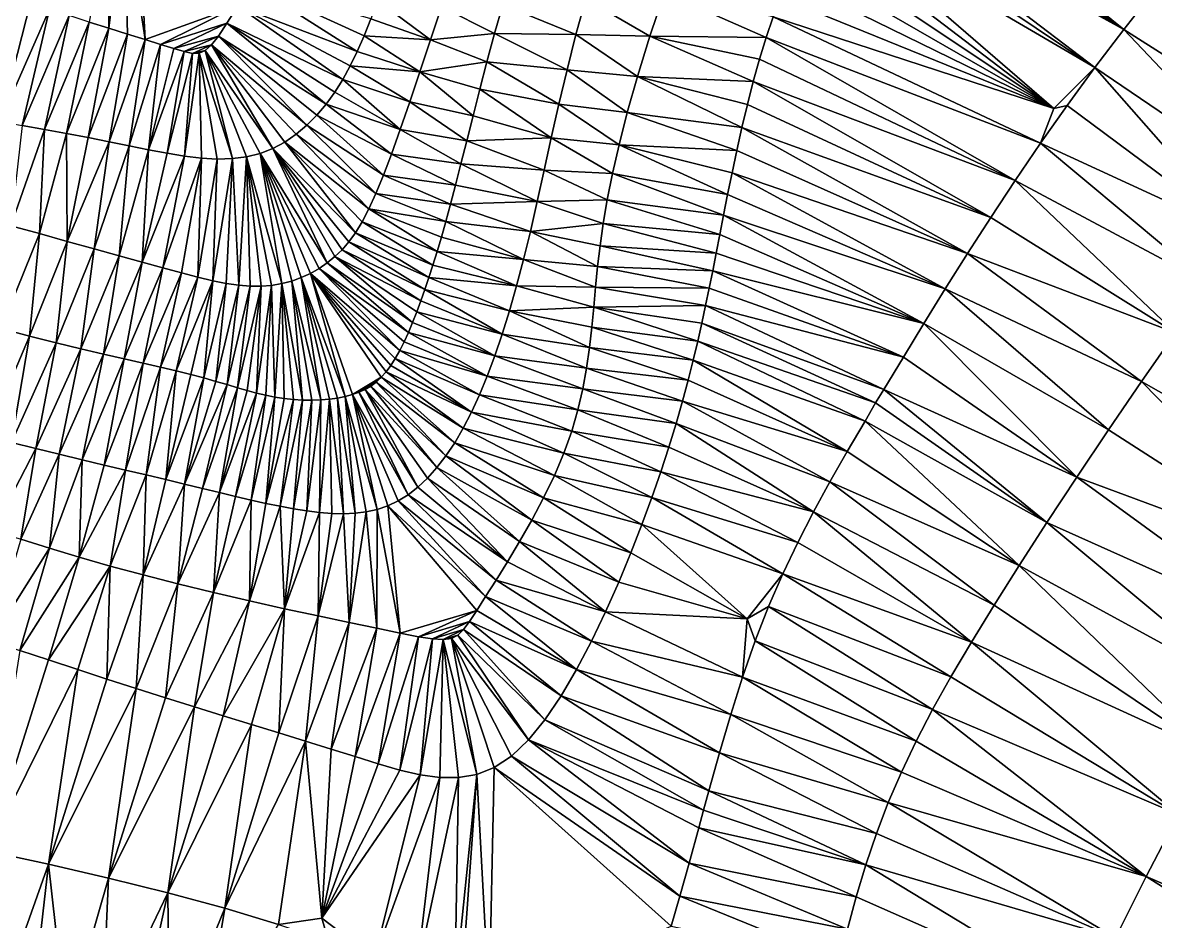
# Model space of a CAD drawing. Header units: metres. Extents: x 0 to 433, y 0 to 317.
# Drawn here: x 287.57 to 298.64, y 285.93 to 294.72 of the extents above; entities that cross this region are included whole.
import ezdxf

# ---------------------------------------------------------------- set-up
doc = ezdxf.new("R2010")
doc.units = ezdxf.units.M
doc.layers.add('TERRAIN_TIN', color=8, linetype='Continuous')

msp = doc.modelspace()

# ---------------------------------------------------------------- linework, layer by layer
at = {"layer": 'TERRAIN_TIN'}
for points in [[(295.833, 296.661, 16), (295.74, 296.503, 16), (298.328, 294.648, 17)], [(295.833, 296.661, 16), (298.328, 294.648, 17), (298.615, 295.017, 17)], [(295.74, 296.503, 16), (295.647, 296.34, 16), (298.328, 294.648, 17)], [(295.647, 296.34, 16), (295.555, 296.175, 16), (298.328, 294.648, 17)], [(295.555, 296.175, 16), (295.465, 296.009, 16), (298.047, 294.277, 17)], [(298.328, 294.648, 17), (295.555, 296.175, 16), (298.047, 294.277, 17)], [(295.465, 296.009, 16), (295.376, 295.842, 16), (298.047, 294.277, 17)], [(288.559, 295.903, 9), (288.41, 294.66, 10), (288.593, 294.602, 10)], [(288.424, 295.868, 9), (288.41, 294.66, 10), (288.559, 295.903, 9)], [(288.764, 294.549, 10), (288.691, 295.958, 9), (288.559, 295.903, 9)], [(288.764, 294.549, 10), (288.559, 295.903, 9), (288.593, 294.602, 10)], [(288.691, 295.958, 9), (288.764, 294.549, 10), (289.67, 294.877, 10)], [(288.41, 294.66, 10), (288.424, 295.868, 9), (288.218, 294.721, 10)], [(295.376, 295.842, 16), (295.29, 295.674, 16), (297.646, 293.877, 17)], [(298.047, 294.277, 17), (295.376, 295.842, 16), (297.646, 293.877, 17)], [(295.29, 295.674, 16), (295.206, 295.504, 16), (297.646, 293.877, 17)], [(295.206, 295.504, 16), (295.125, 295.33, 16), (297.646, 293.877, 17)], [(300.462, 293.885, 18), (298.905, 295.381, 17), (298.615, 295.017, 17)], [(295.125, 295.33, 16), (295.047, 295.15, 16), (297.646, 293.877, 17)], [(295.047, 295.15, 16), (294.972, 294.965, 16), (297.646, 293.877, 17)], [(289.67, 294.877, 10), (290.838, 294.434, 11), (289.805, 295.091, 10)], [(290.838, 294.434, 11), (290.905, 294.587, 11), (289.805, 295.091, 10)], [(290.905, 294.587, 11), (290.971, 294.751, 11), (289.805, 295.091, 10)], [(298.328, 294.648, 17), (300.152, 293.487, 18), (298.615, 295.017, 17)], [(300.152, 293.487, 18), (300.462, 293.885, 18), (298.615, 295.017, 17)], [(287.468, 294.972, 10), (287.344, 293.75, 11), (287.643, 294.911, 10)], [(287.344, 293.75, 11), (287.829, 294.848, 10), (287.643, 294.911, 10)], [(290.971, 294.751, 11), (291.553, 294.546, 12), (291.038, 294.928, 11)], [(291.553, 294.546, 12), (291.66, 294.869, 12), (291.038, 294.928, 11)], [(293.071, 294.947, 14), (292.259, 294.888, 13), (292.975, 294.599, 14)], [(293.697, 294.582, 15), (293.071, 294.947, 14), (292.975, 294.599, 14)], [(293.071, 294.947, 14), (293.697, 294.582, 15), (293.839, 295.01, 15)], [(293.839, 295.01, 15), (293.697, 294.582, 15), (294.833, 294.569, 16)], [(294.901, 294.771, 16), (293.839, 295.01, 15), (294.833, 294.569, 16)], [(294.972, 294.965, 16), (294.901, 294.771, 16), (297.646, 293.877, 17)], [(287.562, 293.711, 11), (287.829, 294.848, 10), (287.344, 293.75, 11)], [(287.829, 294.848, 10), (287.562, 293.711, 11), (288.022, 294.784, 10)], [(288.764, 294.549, 10), (288.915, 294.502, 10), (289.67, 294.877, 10)], [(289.67, 294.877, 10), (288.915, 294.502, 10), (289.564, 294.709, 10)], [(290.695, 294.159, 11), (289.67, 294.877, 10), (289.564, 294.709, 10)], [(290.838, 294.434, 11), (289.67, 294.877, 10), (290.768, 294.292, 11)], [(289.67, 294.877, 10), (290.695, 294.159, 11), (290.768, 294.292, 11)], [(291.66, 294.869, 12), (291.553, 294.546, 12), (292.18, 294.609, 13)], [(292.259, 294.888, 13), (291.66, 294.869, 12), (292.18, 294.609, 13)], [(292.259, 294.888, 13), (292.18, 294.609, 13), (292.975, 294.599, 14)], [(287.562, 293.711, 11), (287.78, 293.671, 11), (288.022, 294.784, 10)], [(287.78, 293.671, 11), (288.218, 294.721, 10), (288.022, 294.784, 10)], [(287.996, 293.631, 11), (288.218, 294.721, 10), (287.78, 293.671, 11)], [(288.41, 294.66, 10), (288.218, 294.721, 10), (287.996, 293.631, 11)], [(288.915, 294.502, 10), (289.044, 294.462, 10), (289.564, 294.709, 10)], [(289.044, 294.462, 10), (289.48, 294.584, 10), (289.564, 294.709, 10)], [(289.48, 294.584, 10), (290.533, 293.918, 11), (289.564, 294.709, 10)], [(290.617, 294.035, 11), (290.695, 294.159, 11), (289.564, 294.709, 10)], [(290.533, 293.918, 11), (290.617, 294.035, 11), (289.564, 294.709, 10)], [(291.553, 294.546, 12), (290.971, 294.751, 11), (290.905, 294.587, 11)], [(297.515, 293.537, 17), (294.901, 294.771, 16), (294.833, 294.569, 16)], [(294.901, 294.771, 16), (297.515, 293.537, 17), (297.646, 293.877, 17)], [(288.41, 294.66, 10), (287.996, 293.631, 11), (288.208, 293.591, 11)], [(288.593, 294.602, 10), (288.41, 294.66, 10), (288.208, 293.591, 11)], [(288.413, 293.55, 11), (288.593, 294.602, 10), (288.208, 293.591, 11)], [(288.764, 294.549, 10), (288.593, 294.602, 10), (288.413, 293.55, 11)], [(289.145, 294.432, 10), (289.48, 294.584, 10), (289.044, 294.462, 10)], [(289.412, 294.497, 10), (289.48, 294.584, 10), (289.145, 294.432, 10)], [(289.48, 294.584, 10), (289.412, 294.497, 10), (290.346, 293.712, 11)], [(289.48, 294.584, 10), (290.346, 293.712, 11), (290.443, 293.81, 11)], [(290.533, 293.918, 11), (289.48, 294.584, 10), (290.443, 293.81, 11)], [(290.838, 294.434, 11), (291.45, 294.235, 12), (290.905, 294.587, 11)], [(291.45, 294.235, 12), (291.553, 294.546, 12), (290.905, 294.587, 11)], [(292.18, 294.609, 13), (291.553, 294.546, 12), (292.105, 294.333, 13)], [(292.888, 294.255, 14), (292.18, 294.609, 13), (292.105, 294.333, 13)], [(292.18, 294.609, 13), (292.888, 294.255, 14), (292.975, 294.599, 14)], [(292.888, 294.255, 14), (293.577, 294.188, 15), (292.975, 294.599, 14)], [(293.577, 294.188, 15), (293.697, 294.582, 15), (292.975, 294.599, 14)], [(293.697, 294.582, 15), (293.577, 294.188, 15), (294.708, 294.139, 16)], [(294.768, 294.358, 16), (293.697, 294.582, 15), (294.708, 294.139, 16)], [(293.697, 294.582, 15), (294.768, 294.358, 16), (294.833, 294.569, 16)], [(294.768, 294.358, 16), (297.266, 293.172, 17), (294.833, 294.569, 16)], [(297.266, 293.172, 17), (297.515, 293.537, 17), (294.833, 294.569, 16)], [(299.832, 293.065, 18), (298.328, 294.648, 17), (298.047, 294.277, 17)], [(298.328, 294.648, 17), (299.832, 293.065, 18), (300.152, 293.487, 18)], [(288.764, 294.549, 10), (288.413, 293.55, 11), (288.61, 293.51, 11)], [(288.915, 294.502, 10), (288.764, 294.549, 10), (288.61, 293.51, 11)], [(288.799, 293.472, 11), (288.915, 294.502, 10), (288.61, 293.51, 11)], [(288.915, 294.502, 10), (288.799, 293.472, 11), (289.044, 294.462, 10)], [(288.799, 293.472, 11), (289.145, 294.432, 10), (289.044, 294.462, 10)], [(289.226, 294.415, 10), (289.412, 294.497, 10), (289.145, 294.432, 10)], [(289.352, 294.443, 10), (289.412, 294.497, 10), (289.226, 294.415, 10)], [(289.412, 294.497, 10), (289.352, 294.443, 10), (290.014, 293.485, 11)], [(290.131, 293.548, 11), (289.412, 294.497, 10), (290.014, 293.485, 11)], [(290.242, 293.624, 11), (289.412, 294.497, 10), (290.131, 293.548, 11)], [(289.412, 294.497, 10), (290.242, 293.624, 11), (290.346, 293.712, 11)], [(291.553, 294.546, 12), (291.45, 294.235, 12), (292.105, 294.333, 13)], [(288.979, 293.439, 11), (289.145, 294.432, 10), (288.799, 293.472, 11)], [(288.979, 293.439, 11), (289.226, 294.415, 10), (289.145, 294.432, 10)], [(289.226, 294.415, 10), (288.979, 293.439, 11), (289.15, 293.411, 11)], [(289.314, 293.391, 11), (289.292, 294.417, 10), (289.15, 293.411, 11)], [(289.292, 294.417, 10), (289.226, 294.415, 10), (289.15, 293.411, 11)], [(289.352, 294.443, 10), (289.226, 294.415, 10), (289.292, 294.417, 10)], [(289.352, 294.443, 10), (289.292, 294.417, 10), (289.617, 293.386, 11)], [(289.469, 293.382, 11), (289.292, 294.417, 10), (289.314, 293.391, 11)], [(289.292, 294.417, 10), (289.469, 293.382, 11), (289.617, 293.386, 11)], [(289.352, 294.443, 10), (289.889, 293.437, 11), (290.014, 293.485, 11)], [(289.889, 293.437, 11), (289.352, 294.443, 10), (289.756, 293.403, 11)], [(289.756, 293.403, 11), (289.352, 294.443, 10), (289.617, 293.386, 11)], [(291.45, 294.235, 12), (290.838, 294.434, 11), (290.768, 294.292, 11)], [(294.768, 294.358, 16), (294.708, 294.139, 16), (297.266, 293.172, 17)], [(290.768, 294.292, 11), (290.695, 294.159, 11), (291.351, 293.942, 12)], [(291.45, 294.235, 12), (290.768, 294.292, 11), (291.351, 293.942, 12)], [(291.45, 294.235, 12), (292.035, 294.064, 13), (292.105, 294.333, 13)], [(292.035, 294.064, 13), (292.809, 293.918, 14), (292.105, 294.333, 13)], [(292.809, 293.918, 14), (292.888, 294.255, 14), (292.105, 294.333, 13)], [(293.477, 293.836, 15), (292.888, 294.255, 14), (292.809, 293.918, 14)], [(292.888, 294.255, 14), (293.477, 293.836, 15), (293.577, 294.188, 15)], [(297.775, 293.906, 17), (298.047, 294.277, 17), (297.646, 293.877, 17)], [(298.047, 294.277, 17), (297.775, 293.906, 17), (299.503, 292.62, 18)], [(299.832, 293.065, 18), (298.047, 294.277, 17), (299.503, 292.62, 18)], [(290.695, 294.159, 11), (290.617, 294.035, 11), (291.258, 293.672, 12)], [(290.695, 294.159, 11), (291.258, 293.672, 12), (291.351, 293.942, 12)], [(291.969, 293.805, 13), (291.45, 294.235, 12), (291.351, 293.942, 12)], [(291.45, 294.235, 12), (291.969, 293.805, 13), (292.035, 294.064, 13)], [(293.577, 294.188, 15), (293.477, 293.836, 15), (294.597, 293.691, 16)], [(294.65, 293.916, 16), (293.577, 294.188, 15), (294.597, 293.691, 16)], [(293.577, 294.188, 15), (294.65, 293.916, 16), (294.708, 294.139, 16)], [(294.65, 293.916, 16), (297.028, 292.812, 17), (294.708, 294.139, 16)], [(294.708, 294.139, 16), (297.028, 292.812, 17), (297.266, 293.172, 17)], [(290.617, 294.035, 11), (290.533, 293.918, 11), (291.258, 293.672, 12)], [(292.035, 294.064, 13), (291.969, 293.805, 13), (292.734, 293.589, 14)], [(292.809, 293.918, 14), (292.035, 294.064, 13), (292.734, 293.589, 14)], [(291.172, 293.431, 12), (290.533, 293.918, 11), (290.443, 293.81, 11)], [(290.533, 293.918, 11), (291.172, 293.431, 12), (291.258, 293.672, 12)], [(291.258, 293.672, 12), (291.908, 293.561, 13), (291.351, 293.942, 12)], [(291.908, 293.561, 13), (291.969, 293.805, 13), (291.351, 293.942, 12)], [(292.809, 293.918, 14), (292.734, 293.589, 14), (293.396, 293.521, 15)], [(293.477, 293.836, 15), (292.809, 293.918, 14), (293.396, 293.521, 15)], [(297.028, 292.812, 17), (294.65, 293.916, 16), (294.597, 293.691, 16)], [(297.775, 293.906, 17), (297.515, 293.537, 17), (299.503, 292.62, 18)], [(297.515, 293.537, 17), (297.775, 293.906, 17), (297.646, 293.877, 17)], [(290.443, 293.81, 11), (290.346, 293.712, 11), (291.093, 293.223, 12)], [(291.172, 293.431, 12), (290.443, 293.81, 11), (291.093, 293.223, 12)], [(291.969, 293.805, 13), (291.908, 293.561, 13), (292.734, 293.589, 14)], [(293.477, 293.836, 15), (293.396, 293.521, 15), (294.547, 293.467, 16)], [(293.477, 293.836, 15), (294.547, 293.467, 16), (294.597, 293.691, 16)], [(287.78, 293.671, 11), (287.562, 293.711, 11), (287.452, 292.73, 12)], [(290.346, 293.712, 11), (290.242, 293.624, 11), (291.02, 293.046, 12)], [(290.346, 293.712, 11), (291.02, 293.046, 12), (291.093, 293.223, 12)], [(294.597, 293.691, 16), (294.547, 293.467, 16), (296.8, 292.458, 17)], [(297.028, 292.812, 17), (294.597, 293.691, 16), (296.8, 292.458, 17)], [(287.731, 292.653, 12), (287.78, 293.671, 11), (287.452, 292.73, 12)], [(287.996, 293.631, 11), (287.78, 293.671, 11), (287.731, 292.653, 12)], [(287.996, 293.631, 11), (287.731, 292.653, 12), (288.004, 292.577, 12)], [(288.208, 293.591, 11), (287.996, 293.631, 11), (288.004, 292.577, 12)], [(288.413, 293.55, 11), (288.208, 293.591, 11), (288.004, 292.577, 12)], [(290.951, 292.896, 12), (290.242, 293.624, 11), (290.131, 293.548, 11)], [(291.02, 293.046, 12), (290.242, 293.624, 11), (290.951, 292.896, 12)], [(291.172, 293.431, 12), (291.851, 293.334, 13), (291.258, 293.672, 12)], [(291.851, 293.334, 13), (291.908, 293.561, 13), (291.258, 293.672, 12)], [(291.908, 293.561, 13), (292.664, 293.272, 14), (292.734, 293.589, 14)], [(292.664, 293.272, 14), (293.332, 293.239, 15), (292.734, 293.589, 14)], [(292.734, 293.589, 14), (293.332, 293.239, 15), (293.396, 293.521, 15)], [(288.265, 292.504, 12), (288.413, 293.55, 11), (288.004, 292.577, 12)], [(288.413, 293.55, 11), (288.265, 292.504, 12), (288.61, 293.51, 11)], [(288.265, 292.504, 12), (288.511, 292.436, 12), (288.61, 293.51, 11)], [(288.511, 292.436, 12), (288.799, 293.472, 11), (288.61, 293.51, 11)], [(288.737, 292.374, 12), (288.799, 293.472, 11), (288.511, 292.436, 12)], [(288.737, 292.374, 12), (288.979, 293.439, 11), (288.799, 293.472, 11)], [(289.889, 293.437, 11), (290.544, 292.366, 12), (290.014, 293.485, 11)], [(290.821, 292.662, 12), (290.131, 293.548, 11), (290.014, 293.485, 11)], [(290.014, 293.485, 11), (290.619, 292.428, 12), (290.689, 292.495, 12)], [(290.544, 292.366, 12), (290.619, 292.428, 12), (290.014, 293.485, 11)], [(290.756, 292.572, 12), (290.014, 293.485, 11), (290.689, 292.495, 12)], [(290.756, 292.572, 12), (290.821, 292.662, 12), (290.014, 293.485, 11)], [(290.886, 292.769, 12), (290.951, 292.896, 12), (290.131, 293.548, 11)], [(290.821, 292.662, 12), (290.886, 292.769, 12), (290.131, 293.548, 11)], [(291.851, 293.334, 13), (292.664, 293.272, 14), (291.908, 293.561, 13)], [(293.396, 293.521, 15), (293.332, 293.239, 15), (294.457, 293.036, 16)], [(294.5, 293.248, 16), (293.396, 293.521, 15), (294.457, 293.036, 16)], [(293.396, 293.521, 15), (294.5, 293.248, 16), (294.547, 293.467, 16)], [(294.547, 293.467, 16), (294.5, 293.248, 16), (296.8, 292.458, 17)], [(297.515, 293.537, 17), (297.266, 293.172, 17), (299.169, 292.157, 18)], [(297.515, 293.537, 17), (299.169, 292.157, 18), (299.503, 292.62, 18)], [(288.979, 293.439, 11), (288.737, 292.374, 12), (289.15, 293.411, 11)], [(288.737, 292.374, 12), (288.939, 292.317, 12), (289.15, 293.411, 11)], [(288.939, 292.317, 12), (289.314, 293.391, 11), (289.15, 293.411, 11)], [(288.939, 292.317, 12), (289.12, 292.268, 12), (289.314, 293.391, 11)], [(289.12, 292.268, 12), (289.281, 292.226, 12), (289.314, 293.391, 11)], [(289.281, 292.226, 12), (289.469, 293.382, 11), (289.314, 293.391, 11)], [(289.281, 292.226, 12), (289.427, 292.192, 12), (289.469, 293.382, 11)], [(289.469, 293.382, 11), (289.427, 292.192, 12), (289.617, 293.386, 11)], [(289.427, 292.192, 12), (289.558, 292.166, 12), (289.617, 293.386, 11)], [(289.558, 292.166, 12), (289.679, 292.148, 12), (289.617, 293.386, 11)], [(289.679, 292.148, 12), (289.756, 293.403, 11), (289.617, 293.386, 11)], [(289.679, 292.148, 12), (289.791, 292.139, 12), (289.756, 293.403, 11)], [(290.101, 292.164, 12), (289.889, 293.437, 11), (289.756, 293.403, 11)], [(290.001, 292.146, 12), (290.101, 292.164, 12), (289.756, 293.403, 11)], [(289.898, 292.138, 12), (290.001, 292.146, 12), (289.756, 293.403, 11)], [(289.791, 292.139, 12), (289.898, 292.138, 12), (289.756, 293.403, 11)], [(290.379, 292.264, 12), (289.889, 293.437, 11), (290.29, 292.223, 12)], [(289.889, 293.437, 11), (290.464, 292.312, 12), (290.544, 292.366, 12)], [(290.464, 292.312, 12), (289.889, 293.437, 11), (290.379, 292.264, 12)], [(289.889, 293.437, 11), (290.198, 292.189, 12), (290.29, 292.223, 12)], [(290.198, 292.189, 12), (289.889, 293.437, 11), (290.101, 292.164, 12)], [(291.799, 293.128, 13), (291.172, 293.431, 12), (291.093, 293.223, 12)], [(291.172, 293.431, 12), (291.799, 293.128, 13), (291.851, 293.334, 13)], [(291.799, 293.128, 13), (292.596, 292.966, 14), (291.851, 293.334, 13)], [(292.596, 292.966, 14), (292.664, 293.272, 14), (291.851, 293.334, 13)], [(292.596, 292.966, 14), (293.281, 292.984, 15), (292.664, 293.272, 14)], [(292.664, 293.272, 14), (293.281, 292.984, 15), (293.332, 293.239, 15)], [(296.583, 292.112, 17), (294.5, 293.248, 16), (294.457, 293.036, 16)], [(294.5, 293.248, 16), (296.583, 292.112, 17), (296.8, 292.458, 17)], [(291.02, 293.046, 12), (291.749, 292.942, 13), (291.093, 293.223, 12)], [(291.749, 292.942, 13), (291.799, 293.128, 13), (291.093, 293.223, 12)], [(292.596, 292.966, 14), (291.799, 293.128, 13), (291.749, 292.942, 13)], [(293.332, 293.239, 15), (293.281, 292.984, 15), (294.417, 292.833, 16)], [(293.332, 293.239, 15), (294.417, 292.833, 16), (294.457, 293.036, 16)], [(297.266, 293.172, 17), (297.028, 292.812, 17), (298.834, 291.684, 18)], [(299.169, 292.157, 18), (297.266, 293.172, 17), (298.834, 291.684, 18)], [(291.703, 292.773, 13), (291.02, 293.046, 12), (290.951, 292.896, 12)], [(291.703, 292.773, 13), (291.749, 292.942, 13), (291.02, 293.046, 12)], [(294.417, 292.833, 16), (296.583, 292.112, 17), (294.457, 293.036, 16)], [(291.749, 292.942, 13), (291.703, 292.773, 13), (292.53, 292.675, 14)], [(292.596, 292.966, 14), (291.749, 292.942, 13), (292.53, 292.675, 14)], [(292.596, 292.966, 14), (292.53, 292.675, 14), (293.241, 292.751, 15)], [(293.281, 292.984, 15), (292.596, 292.966, 14), (293.241, 292.751, 15)], [(293.281, 292.984, 15), (293.241, 292.751, 15), (294.38, 292.643, 16)], [(294.417, 292.833, 16), (293.281, 292.984, 15), (294.38, 292.643, 16)], [(290.951, 292.896, 12), (290.886, 292.769, 12), (291.618, 292.477, 13)], [(291.66, 292.619, 13), (290.951, 292.896, 12), (291.618, 292.477, 13)], [(291.66, 292.619, 13), (291.703, 292.773, 13), (290.951, 292.896, 12)], [(296.375, 291.774, 17), (294.417, 292.833, 16), (294.38, 292.643, 16)], [(294.417, 292.833, 16), (296.375, 291.774, 17), (296.583, 292.112, 17)], [(297.028, 292.812, 17), (296.8, 292.458, 17), (298.834, 291.684, 18)], [(287.356, 291.724, 13), (287.731, 292.653, 12), (287.452, 292.73, 12)], [(290.886, 292.769, 12), (290.821, 292.662, 12), (291.577, 292.346, 13)], [(291.618, 292.477, 13), (290.886, 292.769, 12), (291.577, 292.346, 13)], [(291.703, 292.773, 13), (291.66, 292.619, 13), (292.462, 292.401, 14)], [(291.703, 292.773, 13), (292.462, 292.401, 14), (292.53, 292.675, 14)], [(292.53, 292.675, 14), (293.211, 292.535, 15), (293.241, 292.751, 15)], [(293.241, 292.751, 15), (293.211, 292.535, 15), (294.345, 292.462, 16)], [(293.241, 292.751, 15), (294.345, 292.462, 16), (294.38, 292.643, 16)], [(287.356, 291.724, 13), (287.636, 291.65, 13), (287.731, 292.653, 12)], [(287.731, 292.653, 12), (287.636, 291.65, 13), (288.004, 292.577, 12)], [(287.636, 291.65, 13), (287.896, 291.584, 13), (288.004, 292.577, 12)], [(287.896, 291.584, 13), (288.265, 292.504, 12), (288.004, 292.577, 12)], [(290.821, 292.662, 12), (290.756, 292.572, 12), (291.538, 292.224, 13)], [(290.821, 292.662, 12), (291.538, 292.224, 13), (291.577, 292.346, 13)], [(292.462, 292.401, 14), (291.66, 292.619, 13), (291.618, 292.477, 13)], [(292.462, 292.401, 14), (293.187, 292.33, 15), (292.53, 292.675, 14)], [(293.187, 292.33, 15), (293.211, 292.535, 15), (292.53, 292.675, 14)], [(294.345, 292.462, 16), (296.375, 291.774, 17), (294.38, 292.643, 16)], [(288.265, 292.504, 12), (287.896, 291.584, 13), (288.135, 291.526, 13)], [(288.511, 292.436, 12), (288.265, 292.504, 12), (288.135, 291.526, 13)], [(290.619, 292.428, 12), (291.459, 291.995, 13), (290.689, 292.495, 12)], [(291.499, 292.107, 13), (290.756, 292.572, 12), (290.689, 292.495, 12)], [(291.459, 291.995, 13), (291.499, 292.107, 13), (290.689, 292.495, 12)], [(290.756, 292.572, 12), (291.499, 292.107, 13), (291.538, 292.224, 13)], [(292.394, 292.142, 14), (291.618, 292.477, 13), (291.577, 292.346, 13)], [(292.394, 292.142, 14), (292.462, 292.401, 14), (291.618, 292.477, 13)], [(293.211, 292.535, 15), (293.187, 292.33, 15), (294.311, 292.289, 16)], [(294.345, 292.462, 16), (293.211, 292.535, 15), (294.311, 292.289, 16)], [(288.356, 291.474, 13), (288.511, 292.436, 12), (288.135, 291.526, 13)], [(288.737, 292.374, 12), (288.511, 292.436, 12), (288.356, 291.474, 13)], [(288.737, 292.374, 12), (288.356, 291.474, 13), (288.558, 291.428, 13)], [(288.939, 292.317, 12), (288.737, 292.374, 12), (288.558, 291.428, 13)], [(290.544, 292.366, 12), (290.464, 292.312, 12), (291.337, 291.686, 13)], [(291.378, 291.784, 13), (290.619, 292.428, 12), (290.544, 292.366, 12)], [(291.378, 291.784, 13), (290.544, 292.366, 12), (291.337, 291.686, 13)], [(290.619, 292.428, 12), (291.419, 291.887, 13), (291.459, 291.995, 13)], [(290.619, 292.428, 12), (291.378, 291.784, 13), (291.419, 291.887, 13)], [(293.167, 292.131, 15), (292.462, 292.401, 14), (292.394, 292.142, 14)], [(292.462, 292.401, 14), (293.167, 292.131, 15), (293.187, 292.33, 15)], [(294.345, 292.462, 16), (294.311, 292.289, 16), (296.375, 291.774, 17)], [(296.583, 292.112, 17), (298.503, 291.207, 18), (296.8, 292.458, 17)], [(296.8, 292.458, 17), (298.503, 291.207, 18), (298.834, 291.684, 18)], [(288.744, 291.386, 13), (288.939, 292.317, 12), (288.558, 291.428, 13)], [(288.744, 291.386, 13), (289.12, 292.268, 12), (288.939, 292.317, 12)], [(288.744, 291.386, 13), (288.914, 291.347, 13), (289.12, 292.268, 12)], [(288.914, 291.347, 13), (289.281, 292.226, 12), (289.12, 292.268, 12)], [(290.72, 291.06, 13), (290.379, 292.264, 12), (290.29, 292.223, 12)], [(291.253, 291.51, 13), (290.464, 292.312, 12), (290.379, 292.264, 12)], [(291.119, 291.302, 13), (291.165, 291.363, 13), (290.379, 292.264, 12)], [(290.379, 292.264, 12), (291.165, 291.363, 13), (291.209, 291.433, 13)], [(291.253, 291.51, 13), (290.379, 292.264, 12), (291.209, 291.433, 13)], [(290.79, 291.079, 13), (290.379, 292.264, 12), (290.72, 291.06, 13)], [(291.072, 291.249, 13), (290.379, 292.264, 12), (290.79, 291.079, 13)], [(291.072, 291.249, 13), (291.119, 291.302, 13), (290.379, 292.264, 12)], [(290.464, 292.312, 12), (291.295, 291.595, 13), (291.337, 291.686, 13)], [(291.253, 291.51, 13), (291.295, 291.595, 13), (290.464, 292.312, 12)], [(291.538, 292.224, 13), (292.394, 292.142, 14), (291.577, 292.346, 13)], [(293.187, 292.33, 15), (293.167, 292.131, 15), (294.277, 292.119, 16)], [(293.187, 292.33, 15), (294.277, 292.119, 16), (294.311, 292.289, 16)], [(294.311, 292.289, 16), (294.277, 292.119, 16), (296.175, 291.445, 17)], [(296.375, 291.774, 17), (294.311, 292.289, 16), (296.175, 291.445, 17)], [(289.281, 292.226, 12), (288.914, 291.347, 13), (289.069, 291.311, 13)], [(289.427, 292.192, 12), (289.281, 292.226, 12), (289.069, 291.311, 13)], [(289.21, 291.277, 13), (289.427, 292.192, 12), (289.069, 291.311, 13)], [(289.339, 291.243, 13), (289.427, 292.192, 12), (289.21, 291.277, 13)], [(289.339, 291.243, 13), (289.558, 292.166, 12), (289.427, 292.192, 12)], [(289.558, 292.166, 12), (289.339, 291.243, 13), (289.456, 291.209, 13)], [(289.679, 292.148, 12), (289.558, 292.166, 12), (289.456, 291.209, 13)], [(289.565, 291.177, 13), (289.679, 292.148, 12), (289.456, 291.209, 13)], [(289.791, 292.139, 12), (289.679, 292.148, 12), (289.565, 291.177, 13)], [(289.666, 291.147, 13), (289.791, 292.139, 12), (289.565, 291.177, 13)], [(289.791, 292.139, 12), (289.666, 291.147, 13), (289.898, 292.138, 12)], [(289.898, 292.138, 12), (289.666, 291.147, 13), (289.762, 291.119, 13)], [(289.898, 292.138, 12), (289.762, 291.119, 13), (289.854, 291.094, 13)], [(290.001, 292.146, 12), (289.854, 291.094, 13), (289.943, 291.073, 13)], [(290.001, 292.146, 12), (289.898, 292.138, 12), (289.854, 291.094, 13)], [(290.033, 291.055, 13), (290.001, 292.146, 12), (289.943, 291.073, 13)], [(290.001, 292.146, 12), (290.033, 291.055, 13), (290.101, 292.164, 12)], [(290.033, 291.055, 13), (290.123, 291.041, 13), (290.101, 292.164, 12)], [(290.198, 292.189, 12), (290.101, 292.164, 12), (290.304, 291.026, 13)], [(290.304, 291.026, 13), (290.101, 292.164, 12), (290.214, 291.032, 13)], [(290.101, 292.164, 12), (290.123, 291.041, 13), (290.214, 291.032, 13)], [(290.198, 292.189, 12), (290.481, 291.028, 13), (290.29, 292.223, 12)], [(290.198, 292.189, 12), (290.394, 291.025, 13), (290.481, 291.028, 13)], [(290.394, 291.025, 13), (290.198, 292.189, 12), (290.304, 291.026, 13)], [(290.645, 291.046, 13), (290.72, 291.06, 13), (290.29, 292.223, 12)], [(290.481, 291.028, 13), (290.565, 291.035, 13), (290.29, 292.223, 12)], [(290.565, 291.035, 13), (290.645, 291.046, 13), (290.29, 292.223, 12)], [(291.499, 292.107, 13), (292.325, 291.899, 14), (291.538, 292.224, 13)], [(292.325, 291.899, 14), (292.394, 292.142, 14), (291.538, 292.224, 13)], [(292.394, 292.142, 14), (292.325, 291.899, 14), (293.148, 291.934, 15)], [(293.167, 292.131, 15), (292.394, 292.142, 14), (293.148, 291.934, 15)], [(292.254, 291.671, 14), (291.499, 292.107, 13), (291.459, 291.995, 13)], [(291.499, 292.107, 13), (292.254, 291.671, 14), (292.325, 291.899, 14)], [(293.167, 292.131, 15), (293.148, 291.934, 15), (294.242, 291.949, 16)], [(294.277, 292.119, 16), (293.167, 292.131, 15), (294.242, 291.949, 16)], [(294.277, 292.119, 16), (294.242, 291.949, 16), (296.175, 291.445, 17)], [(296.583, 292.112, 17), (296.375, 291.774, 17), (298.181, 290.734, 18)], [(298.503, 291.207, 18), (296.583, 292.112, 17), (298.181, 290.734, 18)], [(291.419, 291.887, 13), (292.254, 291.671, 14), (291.459, 291.995, 13)], [(293.148, 291.934, 15), (292.325, 291.899, 14), (293.129, 291.737, 15)], [(293.148, 291.934, 15), (293.129, 291.737, 15), (294.165, 291.601, 16)], [(294.242, 291.949, 16), (293.148, 291.934, 15), (294.205, 291.778, 16)], [(293.148, 291.934, 15), (294.165, 291.601, 16), (294.205, 291.778, 16)], [(294.242, 291.949, 16), (294.205, 291.778, 16), (295.984, 291.128, 17)], [(294.242, 291.949, 16), (295.984, 291.128, 17), (296.175, 291.445, 17)], [(291.419, 291.887, 13), (291.378, 291.784, 13), (292.182, 291.459, 14)], [(292.254, 291.671, 14), (291.419, 291.887, 13), (292.182, 291.459, 14)], [(292.325, 291.899, 14), (292.254, 291.671, 14), (293.106, 291.539, 15)], [(292.325, 291.899, 14), (293.106, 291.539, 15), (293.129, 291.737, 15)], [(287.636, 291.65, 13), (287.356, 291.724, 13), (287.219, 290.671, 14)], [(291.378, 291.784, 13), (291.337, 291.686, 13), (292.182, 291.459, 14)], [(293.106, 291.539, 15), (294.121, 291.416, 16), (293.129, 291.737, 15)], [(293.129, 291.737, 15), (294.121, 291.416, 16), (294.165, 291.601, 16)], [(294.205, 291.778, 16), (294.165, 291.601, 16), (295.903, 291, 17)], [(294.205, 291.778, 16), (295.903, 291, 17), (295.984, 291.128, 17)], [(297.871, 290.272, 18), (296.375, 291.774, 17), (296.175, 291.445, 17)], [(296.375, 291.774, 17), (297.871, 290.272, 18), (298.181, 290.734, 18)], [(287.46, 290.611, 14), (287.636, 291.65, 13), (287.219, 290.671, 14)], [(287.46, 290.611, 14), (287.896, 291.584, 13), (287.636, 291.65, 13)], [(287.696, 290.552, 14), (287.896, 291.584, 13), (287.46, 290.611, 14)], [(287.896, 291.584, 13), (287.696, 290.552, 14), (288.135, 291.526, 13)], [(291.295, 291.595, 13), (291.253, 291.51, 13), (292.108, 291.261, 14)], [(291.295, 291.595, 13), (292.108, 291.261, 14), (291.337, 291.686, 13)], [(291.337, 291.686, 13), (292.108, 291.261, 14), (292.182, 291.459, 14)], [(293.078, 291.339, 15), (292.254, 291.671, 14), (292.182, 291.459, 14)], [(293.106, 291.539, 15), (292.254, 291.671, 14), (293.078, 291.339, 15)], [(294.165, 291.601, 16), (294.121, 291.416, 16), (295.8, 290.821, 17)], [(295.903, 291, 17), (294.165, 291.601, 16), (295.8, 290.821, 17)], [(298.503, 291.207, 18), (300.709, 289.953, 19), (298.834, 291.684, 18)], [(287.696, 290.552, 14), (287.925, 290.496, 14), (288.135, 291.526, 13)], [(287.925, 290.496, 14), (288.356, 291.474, 13), (288.135, 291.526, 13)], [(288.356, 291.474, 13), (287.925, 290.496, 14), (288.148, 290.442, 14)], [(288.558, 291.428, 13), (288.356, 291.474, 13), (288.148, 290.442, 14)], [(291.253, 291.51, 13), (291.209, 291.433, 13), (292.032, 291.077, 14)], [(292.108, 291.261, 14), (291.253, 291.51, 13), (292.032, 291.077, 14)], [(294.071, 291.221, 16), (293.106, 291.539, 15), (293.078, 291.339, 15)], [(293.106, 291.539, 15), (294.071, 291.221, 16), (294.121, 291.416, 16)], [(288.558, 291.428, 13), (288.148, 290.442, 14), (288.364, 290.391, 14)], [(288.744, 291.386, 13), (288.558, 291.428, 13), (288.364, 290.391, 14)], [(288.573, 290.341, 14), (288.744, 291.386, 13), (288.364, 290.391, 14)], [(288.914, 291.347, 13), (288.744, 291.386, 13), (288.573, 290.341, 14)], [(291.165, 291.363, 13), (291.119, 291.302, 13), (291.954, 290.908, 14)], [(291.165, 291.363, 13), (291.954, 290.908, 14), (291.209, 291.433, 13)], [(291.209, 291.433, 13), (291.954, 290.908, 14), (292.032, 291.077, 14)], [(292.108, 291.261, 14), (293.041, 291.137, 15), (292.182, 291.459, 14)], [(293.041, 291.137, 15), (293.078, 291.339, 15), (292.182, 291.459, 14)], [(294.121, 291.416, 16), (294.071, 291.221, 16), (295.624, 290.523, 17)], [(294.121, 291.416, 16), (295.624, 290.523, 17), (295.8, 290.821, 17)], [(295.984, 291.128, 17), (297.871, 290.272, 18), (296.175, 291.445, 17)], [(288.914, 291.347, 13), (288.573, 290.341, 14), (288.773, 290.294, 14)], [(288.914, 291.347, 13), (288.773, 290.294, 14), (289.069, 291.311, 13)], [(288.773, 290.294, 14), (288.966, 290.248, 14), (289.069, 291.311, 13)], [(288.966, 290.248, 14), (289.21, 291.277, 13), (289.069, 291.311, 13)], [(288.966, 290.248, 14), (289.339, 291.243, 13), (289.21, 291.277, 13)], [(291.072, 291.249, 13), (290.79, 291.079, 13), (290.854, 291.102, 13)], [(290.914, 291.13, 13), (291.072, 291.249, 13), (290.854, 291.102, 13)], [(291.072, 291.249, 13), (290.914, 291.13, 13), (290.97, 291.163, 13)], [(291.022, 291.202, 13), (291.072, 291.249, 13), (290.97, 291.163, 13)], [(291.072, 291.249, 13), (291.022, 291.202, 13), (291.79, 290.609, 14)], [(291.119, 291.302, 13), (291.072, 291.249, 13), (291.873, 290.752, 14)], [(291.072, 291.249, 13), (291.79, 290.609, 14), (291.873, 290.752, 14)], [(291.954, 290.908, 14), (291.119, 291.302, 13), (291.873, 290.752, 14)], [(292.108, 291.261, 14), (292.032, 291.077, 14), (292.994, 290.932, 15)], [(293.041, 291.137, 15), (292.108, 291.261, 14), (292.994, 290.932, 15)], [(293.041, 291.137, 15), (294.015, 291.014, 16), (293.078, 291.339, 15)], [(294.015, 291.014, 16), (294.071, 291.221, 16), (293.078, 291.339, 15)], [(289.15, 290.204, 14), (289.339, 291.243, 13), (288.966, 290.248, 14)], [(289.456, 291.209, 13), (289.339, 291.243, 13), (289.15, 290.204, 14)], [(289.565, 291.177, 13), (289.456, 291.209, 13), (289.15, 290.204, 14)], [(289.565, 291.177, 13), (289.15, 290.204, 14), (289.325, 290.162, 14)], [(289.666, 291.147, 13), (289.565, 291.177, 13), (289.325, 290.162, 14)], [(289.491, 290.121, 14), (289.666, 291.147, 13), (289.325, 290.162, 14)], [(289.762, 291.119, 13), (289.666, 291.147, 13), (289.491, 290.121, 14)], [(290.914, 291.13, 13), (291.615, 290.366, 14), (290.97, 291.163, 13)], [(291.022, 291.202, 13), (290.97, 291.163, 13), (291.704, 290.481, 14)], [(290.97, 291.163, 13), (291.615, 290.366, 14), (291.704, 290.481, 14)], [(291.79, 290.609, 14), (291.022, 291.202, 13), (291.704, 290.481, 14)], [(293.953, 290.796, 16), (293.041, 291.137, 15), (292.994, 290.932, 15)], [(293.041, 291.137, 15), (293.953, 290.796, 16), (294.015, 291.014, 16)], [(294.071, 291.221, 16), (294.015, 291.014, 16), (295.624, 290.523, 17)], [(300.305, 289.37, 19), (298.503, 291.207, 18), (298.181, 290.734, 18)], [(300.305, 289.37, 19), (300.709, 289.953, 19), (298.503, 291.207, 18)], [(289.854, 291.094, 13), (289.762, 291.119, 13), (289.491, 290.121, 14)], [(289.649, 290.083, 14), (289.854, 291.094, 13), (289.491, 290.121, 14)], [(289.943, 291.073, 13), (289.854, 291.094, 13), (289.649, 290.083, 14)], [(289.943, 291.073, 13), (289.649, 290.083, 14), (289.801, 290.048, 14)], [(290.033, 291.055, 13), (289.943, 291.073, 13), (289.801, 290.048, 14)], [(289.945, 290.016, 14), (290.033, 291.055, 13), (289.801, 290.048, 14)], [(290.123, 291.041, 13), (290.033, 291.055, 13), (289.945, 290.016, 14)], [(290.123, 291.041, 13), (289.945, 290.016, 14), (290.214, 291.032, 13)], [(289.945, 290.016, 14), (290.083, 289.988, 14), (290.214, 291.032, 13)], [(290.083, 289.988, 14), (290.304, 291.026, 13), (290.214, 291.032, 13)], [(290.304, 291.026, 13), (290.083, 289.988, 14), (290.216, 289.963, 14)], [(290.394, 291.025, 13), (290.304, 291.026, 13), (290.216, 289.963, 14)], [(290.344, 289.943, 14), (290.394, 291.025, 13), (290.216, 289.963, 14)], [(290.344, 289.943, 14), (290.468, 289.927, 14), (290.481, 291.028, 13)], [(290.394, 291.025, 13), (290.344, 289.943, 14), (290.481, 291.028, 13)], [(290.565, 291.035, 13), (290.468, 289.927, 14), (290.588, 289.917, 14)], [(290.468, 289.927, 14), (290.565, 291.035, 13), (290.481, 291.028, 13)], [(290.645, 291.046, 13), (290.565, 291.035, 13), (290.704, 289.914, 14)], [(290.704, 289.914, 14), (290.565, 291.035, 13), (290.588, 289.917, 14)], [(290.72, 291.06, 13), (290.645, 291.046, 13), (290.817, 289.919, 14)], [(290.645, 291.046, 13), (290.704, 289.914, 14), (290.817, 289.919, 14)], [(290.79, 291.079, 13), (290.72, 291.06, 13), (291.033, 289.957, 14)], [(290.926, 289.933, 14), (290.72, 291.06, 13), (290.817, 289.919, 14)], [(290.72, 291.06, 13), (290.926, 289.933, 14), (291.033, 289.957, 14)], [(290.79, 291.079, 13), (291.335, 290.101, 14), (290.854, 291.102, 13)], [(290.79, 291.079, 13), (291.136, 289.993, 14), (291.237, 290.04, 14)], [(291.335, 290.101, 14), (290.79, 291.079, 13), (291.237, 290.04, 14)], [(291.136, 289.993, 14), (290.79, 291.079, 13), (291.033, 289.957, 14)], [(291.431, 290.176, 14), (290.914, 291.13, 13), (290.854, 291.102, 13)], [(291.335, 290.101, 14), (291.431, 290.176, 14), (290.854, 291.102, 13)], [(291.615, 290.366, 14), (290.914, 291.13, 13), (291.524, 290.264, 14)], [(290.914, 291.13, 13), (291.431, 290.176, 14), (291.524, 290.264, 14)], [(291.954, 290.908, 14), (292.933, 290.722, 15), (292.032, 291.077, 14)], [(292.032, 291.077, 14), (292.933, 290.722, 15), (292.994, 290.932, 15)], [(295.903, 291, 17), (297.578, 289.828, 18), (295.984, 291.128, 17)], [(297.578, 289.828, 18), (297.871, 290.272, 18), (295.984, 291.128, 17)], [(292.933, 290.722, 15), (293.882, 290.566, 16), (292.994, 290.932, 15)], [(293.882, 290.566, 16), (293.953, 290.796, 16), (292.994, 290.932, 15)], [(294.015, 291.014, 16), (293.953, 290.796, 16), (295.456, 290.228, 17)], [(295.624, 290.523, 17), (294.015, 291.014, 16), (295.456, 290.228, 17)], [(297.578, 289.828, 18), (295.903, 291, 17), (295.8, 290.821, 17)], [(291.954, 290.908, 14), (291.873, 290.752, 14), (292.857, 290.508, 15)], [(292.933, 290.722, 15), (291.954, 290.908, 14), (292.857, 290.508, 15)], [(295.624, 290.523, 17), (297.307, 289.409, 18), (295.8, 290.821, 17)], [(297.307, 289.409, 18), (297.578, 289.828, 18), (295.8, 290.821, 17)], [(291.873, 290.752, 14), (291.79, 290.609, 14), (292.764, 290.29, 15)], [(292.857, 290.508, 15), (291.873, 290.752, 14), (292.764, 290.29, 15)], [(293.804, 290.325, 16), (292.933, 290.722, 15), (292.857, 290.508, 15)], [(293.804, 290.325, 16), (293.882, 290.566, 16), (292.933, 290.722, 15)], [(293.953, 290.796, 16), (293.882, 290.566, 16), (295.295, 289.933, 17)], [(293.953, 290.796, 16), (295.295, 289.933, 17), (295.456, 290.228, 17)], [(297.871, 290.272, 18), (300.305, 289.37, 19), (298.181, 290.734, 18)], [(287.28, 289.751, 15), (287.696, 290.552, 14), (287.46, 290.611, 14)], [(292.658, 290.07, 15), (291.79, 290.609, 14), (291.704, 290.481, 14)], [(291.79, 290.609, 14), (292.658, 290.07, 15), (292.764, 290.29, 15)], [(287.696, 290.552, 14), (287.28, 289.751, 15), (287.551, 289.665, 15)], [(287.925, 290.496, 14), (287.696, 290.552, 14), (287.551, 289.665, 15)], [(287.83, 289.578, 15), (287.925, 290.496, 14), (287.551, 289.665, 15)], [(287.925, 290.496, 14), (287.83, 289.578, 15), (288.148, 290.442, 14)], [(291.704, 290.481, 14), (291.615, 290.366, 14), (292.543, 289.853, 15)], [(292.658, 290.07, 15), (291.704, 290.481, 14), (292.543, 289.853, 15)], [(293.716, 290.073, 16), (292.857, 290.508, 15), (292.764, 290.29, 15)], [(293.716, 290.073, 16), (293.804, 290.325, 16), (292.857, 290.508, 15)], [(293.882, 290.566, 16), (293.804, 290.325, 16), (295.295, 289.933, 17)], [(297.307, 289.409, 18), (295.624, 290.523, 17), (295.456, 290.228, 17)], [(287.83, 289.578, 15), (288.12, 289.491, 15), (288.148, 290.442, 14)], [(288.148, 290.442, 14), (288.12, 289.491, 15), (288.364, 290.391, 14)], [(288.12, 289.491, 15), (288.573, 290.341, 14), (288.364, 290.391, 14)], [(292.424, 289.643, 15), (291.615, 290.366, 14), (291.524, 290.264, 14)], [(291.615, 290.366, 14), (292.424, 289.643, 15), (292.543, 289.853, 15)], [(288.424, 289.404, 15), (288.573, 290.341, 14), (288.12, 289.491, 15)], [(288.573, 290.341, 14), (288.424, 289.404, 15), (288.773, 290.294, 14)], [(288.773, 290.294, 14), (288.424, 289.404, 15), (288.744, 289.317, 15)], [(288.966, 290.248, 14), (288.773, 290.294, 14), (288.744, 289.317, 15)], [(291.431, 290.176, 14), (292.306, 289.446, 15), (291.524, 290.264, 14)], [(292.306, 289.446, 15), (292.424, 289.643, 15), (291.524, 290.264, 14)], [(292.764, 290.29, 15), (292.658, 290.07, 15), (293.619, 289.809, 16)], [(293.716, 290.073, 16), (292.764, 290.29, 15), (293.619, 289.809, 16)], [(293.804, 290.325, 16), (293.716, 290.073, 16), (295.142, 289.634, 17)], [(295.295, 289.933, 17), (293.804, 290.325, 16), (295.142, 289.634, 17)], [(297.871, 290.272, 18), (297.578, 289.828, 18), (299.92, 288.78, 19)], [(297.871, 290.272, 18), (299.92, 288.78, 19), (300.305, 289.37, 19)], [(289.15, 290.204, 14), (288.966, 290.248, 14), (288.744, 289.317, 15)], [(289.083, 289.231, 15), (289.15, 290.204, 14), (288.744, 289.317, 15)], [(289.15, 290.204, 14), (289.083, 289.231, 15), (289.325, 290.162, 14)], [(289.083, 289.231, 15), (289.491, 290.121, 14), (289.325, 290.162, 14)], [(291.431, 290.176, 14), (291.335, 290.101, 14), (292.306, 289.446, 15)], [(295.295, 289.933, 17), (297.061, 289.021, 18), (295.456, 290.228, 17)], [(297.061, 289.021, 18), (297.307, 289.409, 18), (295.456, 290.228, 17)], [(289.491, 290.121, 14), (289.083, 289.231, 15), (289.432, 289.146, 15)], [(289.649, 290.083, 14), (289.491, 290.121, 14), (289.432, 289.146, 15)], [(289.649, 290.083, 14), (289.432, 289.146, 15), (289.801, 290.048, 14)], [(289.801, 290.048, 14), (289.432, 289.146, 15), (289.783, 289.065, 15)], [(289.945, 290.016, 14), (289.801, 290.048, 14), (289.783, 289.065, 15)], [(291.136, 289.993, 14), (292.092, 289.105, 15), (291.237, 290.04, 14)], [(292.194, 289.265, 15), (291.335, 290.101, 14), (291.237, 290.04, 14)], [(292.092, 289.105, 15), (292.194, 289.265, 15), (291.237, 290.04, 14)], [(291.335, 290.101, 14), (292.194, 289.265, 15), (292.306, 289.446, 15)], [(293.512, 289.533, 16), (292.658, 290.07, 15), (292.543, 289.853, 15)], [(293.619, 289.809, 16), (292.658, 290.07, 15), (293.512, 289.533, 16)], [(294.996, 289.327, 17), (293.716, 290.073, 16), (293.619, 289.809, 16)], [(293.716, 290.073, 16), (294.996, 289.327, 17), (295.142, 289.634, 17)], [(290.083, 289.988, 14), (289.945, 290.016, 14), (289.783, 289.065, 15)], [(290.127, 288.987, 15), (290.083, 289.988, 14), (289.783, 289.065, 15)], [(290.083, 289.988, 14), (290.127, 288.987, 15), (290.216, 289.963, 14)], [(290.127, 288.987, 15), (290.344, 289.943, 14), (290.216, 289.963, 14)], [(290.468, 289.927, 14), (290.344, 289.943, 14), (290.127, 288.987, 15)], [(290.455, 288.916, 15), (290.468, 289.927, 14), (290.127, 288.987, 15)], [(290.468, 289.927, 14), (290.455, 288.916, 15), (290.588, 289.917, 14)], [(290.704, 289.914, 14), (290.759, 288.851, 15), (290.817, 289.919, 14)], [(290.926, 289.933, 14), (290.759, 288.851, 15), (291.03, 288.795, 15)], [(290.759, 288.851, 15), (290.926, 289.933, 14), (290.817, 289.919, 14)], [(290.926, 289.933, 14), (291.03, 288.795, 15), (291.033, 289.957, 14)], [(291.03, 288.795, 15), (291.257, 288.748, 15), (291.033, 289.957, 14)], [(291.257, 288.748, 15), (291.136, 289.993, 14), (291.033, 289.957, 14)], [(291.136, 289.993, 14), (291.257, 288.748, 15), (292.005, 288.97, 15)], [(292.092, 289.105, 15), (291.136, 289.993, 14), (292.005, 288.97, 15)], [(296.839, 288.66, 18), (295.295, 289.933, 17), (295.142, 289.634, 17)], [(296.839, 288.66, 18), (297.061, 289.021, 18), (295.295, 289.933, 17)], [(290.455, 288.916, 15), (290.704, 289.914, 14), (290.588, 289.917, 14)], [(290.704, 289.914, 14), (290.455, 288.916, 15), (290.759, 288.851, 15)], [(292.424, 289.643, 15), (293.393, 289.246, 16), (292.543, 289.853, 15)], [(293.393, 289.246, 16), (293.512, 289.533, 16), (292.543, 289.853, 15)], [(294.647, 288.888, 17), (293.619, 289.809, 16), (293.512, 289.533, 16)], [(294.996, 289.327, 17), (293.619, 289.809, 16), (294.647, 288.888, 17)], [(297.578, 289.828, 18), (297.307, 289.409, 18), (299.551, 288.183, 19)], [(299.92, 288.78, 19), (297.578, 289.828, 18), (299.551, 288.183, 19)], [(287.258, 288.67, 16), (287.83, 289.578, 15), (287.551, 289.665, 15)], [(292.424, 289.643, 15), (292.306, 289.446, 15), (293.264, 288.956, 16)], [(293.393, 289.246, 16), (292.424, 289.643, 15), (293.264, 288.956, 16)], [(294.996, 289.327, 17), (296.839, 288.66, 18), (295.142, 289.634, 17)], [(287.539, 288.579, 16), (287.83, 289.578, 15), (287.258, 288.67, 16)], [(288.12, 289.491, 15), (287.83, 289.578, 15), (287.539, 288.579, 16)], [(288.12, 289.491, 15), (287.539, 288.579, 16), (287.821, 288.486, 16)], [(288.424, 289.404, 15), (288.12, 289.491, 15), (287.821, 288.486, 16)], [(293.393, 289.246, 16), (294.647, 288.888, 17), (293.512, 289.533, 16)], [(288.106, 288.392, 16), (288.424, 289.404, 15), (287.821, 288.486, 16)], [(288.424, 289.404, 15), (288.106, 288.392, 16), (288.391, 288.299, 16)], [(288.744, 289.317, 15), (288.424, 289.404, 15), (288.391, 288.299, 16)], [(292.306, 289.446, 15), (292.194, 289.265, 15), (293.264, 288.956, 16)], [(297.307, 289.409, 18), (297.061, 289.021, 18), (299.2, 287.58, 19)], [(299.551, 288.183, 19), (297.307, 289.409, 18), (299.2, 287.58, 19)], [(288.677, 288.207, 16), (288.744, 289.317, 15), (288.391, 288.299, 16)], [(289.083, 289.231, 15), (288.744, 289.317, 15), (288.677, 288.207, 16)], [(292.194, 289.265, 15), (292.092, 289.105, 15), (293.127, 288.669, 16)], [(292.194, 289.265, 15), (293.127, 288.669, 16), (293.264, 288.956, 16)], [(294.996, 289.327, 17), (294.647, 288.888, 17), (294.858, 289.008, 17)], [(296.639, 288.321, 18), (294.996, 289.327, 17), (294.858, 289.008, 17)], [(294.996, 289.327, 17), (296.639, 288.321, 18), (296.839, 288.66, 18)], [(288.963, 288.116, 16), (289.083, 289.231, 15), (288.677, 288.207, 16)], [(289.083, 289.231, 15), (288.963, 288.116, 16), (289.432, 289.146, 15)], [(289.432, 289.146, 15), (288.963, 288.116, 16), (289.247, 288.027, 16)], [(289.432, 289.146, 15), (289.247, 288.027, 16), (289.783, 289.065, 15)], [(293.393, 289.246, 16), (293.264, 288.956, 16), (294.647, 288.888, 17)], [(289.247, 288.027, 16), (289.528, 287.939, 16), (289.783, 289.065, 15)], [(289.528, 287.939, 16), (290.127, 288.987, 15), (289.783, 289.065, 15)], [(292.981, 288.392, 16), (292.092, 289.105, 15), (292.005, 288.97, 15)], [(292.092, 289.105, 15), (292.981, 288.392, 16), (293.127, 288.669, 16)], [(289.528, 287.939, 16), (289.803, 287.855, 16), (290.127, 288.987, 15)], [(289.803, 287.855, 16), (290.072, 287.772, 16), (290.127, 288.987, 15)], [(290.072, 287.772, 16), (290.455, 288.916, 15), (290.127, 288.987, 15)], [(291.257, 288.748, 15), (291.437, 288.713, 15), (292.005, 288.97, 15)], [(291.437, 288.713, 15), (291.935, 288.863, 15), (292.005, 288.97, 15)], [(291.935, 288.863, 15), (292.981, 288.392, 16), (292.005, 288.97, 15)], [(293.127, 288.669, 16), (294.604, 288.318, 17), (293.264, 288.956, 16)], [(293.264, 288.956, 16), (294.604, 288.318, 17), (294.647, 288.888, 17)], [(294.858, 289.008, 17), (294.647, 288.888, 17), (294.727, 288.672, 17)], [(294.858, 289.008, 17), (294.727, 288.672, 17), (296.46, 288, 18)], [(296.639, 288.321, 18), (294.858, 289.008, 17), (296.46, 288, 18)], [(297.061, 289.021, 18), (296.839, 288.66, 18), (299.2, 287.58, 19)], [(290.332, 287.692, 16), (290.455, 288.916, 15), (290.072, 287.772, 16)], [(290.455, 288.916, 15), (290.332, 287.692, 16), (290.759, 288.851, 15)], [(290.332, 287.692, 16), (290.581, 287.615, 16), (290.759, 288.851, 15)], [(290.759, 288.851, 15), (290.581, 287.615, 16), (291.03, 288.795, 15)], [(291.935, 288.863, 15), (291.437, 288.713, 15), (291.574, 288.691, 15)], [(291.877, 288.783, 15), (291.935, 288.863, 15), (291.574, 288.691, 15)], [(291.935, 288.863, 15), (291.877, 288.783, 15), (292.829, 288.134, 16)], [(292.981, 288.392, 16), (291.935, 288.863, 15), (292.829, 288.134, 16)], [(294.647, 288.888, 17), (294.604, 288.318, 17), (294.727, 288.672, 17)], [(290.581, 287.615, 16), (290.818, 287.541, 16), (291.03, 288.795, 15)], [(290.818, 287.541, 16), (291.257, 288.748, 15), (291.03, 288.795, 15)], [(291.257, 288.748, 15), (290.818, 287.541, 16), (291.042, 287.471, 16)], [(291.437, 288.713, 15), (291.257, 288.748, 15), (291.042, 287.471, 16)], [(291.437, 288.713, 15), (291.042, 287.471, 16), (291.254, 287.41, 16)], [(291.574, 288.691, 15), (291.437, 288.713, 15), (291.254, 287.41, 16)], [(291.678, 288.685, 15), (291.877, 288.783, 15), (291.574, 288.691, 15)], [(291.82, 288.729, 15), (291.877, 288.783, 15), (291.678, 288.685, 15)], [(291.82, 288.729, 15), (291.678, 288.685, 15), (291.757, 288.697, 15)], [(292.51, 287.704, 16), (291.82, 288.729, 15), (291.757, 288.697, 15)], [(291.877, 288.783, 15), (291.82, 288.729, 15), (292.672, 287.902, 16)], [(291.82, 288.729, 15), (292.51, 287.704, 16), (292.672, 287.902, 16)], [(291.877, 288.783, 15), (292.672, 287.902, 16), (292.829, 288.134, 16)], [(291.454, 287.363, 16), (291.574, 288.691, 15), (291.254, 287.41, 16)], [(291.454, 287.363, 16), (291.678, 288.685, 15), (291.574, 288.691, 15)], [(291.678, 288.685, 15), (291.454, 287.363, 16), (291.645, 287.337, 16)], [(291.828, 287.336, 16), (291.678, 288.685, 15), (291.645, 287.337, 16)], [(291.678, 288.685, 15), (292.005, 287.367, 16), (291.757, 288.697, 15)], [(291.678, 288.685, 15), (291.828, 287.336, 16), (292.005, 287.367, 16)], [(292.176, 287.435, 16), (292.344, 287.546, 16), (291.757, 288.697, 15)], [(292.005, 287.367, 16), (292.176, 287.435, 16), (291.757, 288.697, 15)], [(292.344, 287.546, 16), (292.51, 287.704, 16), (291.757, 288.697, 15)], [(293.127, 288.669, 16), (292.981, 288.392, 16), (294.488, 287.952, 17)], [(294.604, 288.318, 17), (293.127, 288.669, 16), (294.488, 287.952, 17)], [(294.604, 288.318, 17), (296.3, 287.691, 18), (294.727, 288.672, 17)], [(294.727, 288.672, 17), (296.3, 287.691, 18), (296.46, 288, 18)], [(296.839, 288.66, 18), (296.639, 288.321, 18), (298.865, 286.975, 19)], [(299.2, 287.58, 19), (296.839, 288.66, 18), (298.865, 286.975, 19)], [(287.821, 288.486, 16), (287.539, 288.579, 16), (287.228, 286.617, 17)], [(288.106, 288.392, 16), (287.821, 288.486, 16), (287.228, 286.617, 17)], [(287.819, 286.49, 17), (288.106, 288.392, 16), (287.228, 286.617, 17)], [(288.106, 288.392, 16), (287.819, 286.49, 17), (288.391, 288.299, 16)], [(294.378, 287.579, 17), (292.981, 288.392, 16), (292.829, 288.134, 16)], [(292.981, 288.392, 16), (294.378, 287.579, 17), (294.488, 287.952, 17)], [(287.819, 286.49, 17), (288.677, 288.207, 16), (288.391, 288.299, 16)], [(296.156, 287.39, 18), (294.604, 288.318, 17), (294.488, 287.952, 17)], [(294.604, 288.318, 17), (296.156, 287.39, 18), (296.3, 287.691, 18)], [(298.865, 286.975, 19), (296.639, 288.321, 18), (296.46, 288, 18)], [(287.819, 286.49, 17), (288.408, 286.354, 17), (288.677, 288.207, 16)], [(288.408, 286.354, 17), (288.963, 288.116, 16), (288.677, 288.207, 16)], [(288.963, 288.116, 16), (288.408, 286.354, 17), (289.247, 288.027, 16)], [(292.672, 287.902, 16), (294.274, 287.208, 17), (292.829, 288.134, 16)], [(294.274, 287.208, 17), (294.378, 287.579, 17), (292.829, 288.134, 16)], [(288.408, 286.354, 17), (288.986, 286.21, 17), (289.247, 288.027, 16)], [(288.986, 286.21, 17), (289.528, 287.939, 16), (289.247, 288.027, 16)], [(289.803, 287.855, 16), (289.528, 287.939, 16), (288.986, 286.21, 17)], [(294.378, 287.579, 17), (296.027, 287.091, 18), (294.488, 287.952, 17)], [(296.027, 287.091, 18), (296.156, 287.39, 18), (294.488, 287.952, 17)], [(296.3, 287.691, 18), (298.548, 286.37, 19), (296.46, 288, 18)], [(298.548, 286.37, 19), (298.865, 286.975, 19), (296.46, 288, 18)], [(289.542, 286.058, 17), (289.803, 287.855, 16), (288.986, 286.21, 17)], [(289.803, 287.855, 16), (289.542, 286.058, 17), (290.072, 287.772, 16)], [(292.51, 287.704, 16), (294.221, 287.016, 17), (292.672, 287.902, 16)], [(294.221, 287.016, 17), (294.274, 287.208, 17), (292.672, 287.902, 16)], [(289.542, 286.058, 17), (290.332, 287.692, 16), (290.072, 287.772, 16)], [(290.332, 287.692, 16), (289.542, 286.058, 17), (290.069, 285.899, 17)], [(290.491, 285.962, 17), (290.332, 287.692, 16), (290.069, 285.899, 17)], [(290.581, 287.615, 16), (290.332, 287.692, 16), (290.491, 285.962, 17)], [(290.818, 287.541, 16), (290.581, 287.615, 16), (290.491, 285.962, 17)], [(294.081, 286.499, 17), (292.51, 287.704, 16), (292.344, 287.546, 16)], [(292.51, 287.704, 16), (294.081, 286.499, 17), (294.175, 286.846, 17)], [(294.221, 287.016, 17), (292.51, 287.704, 16), (294.175, 286.846, 17)], [(296.3, 287.691, 18), (296.156, 287.39, 18), (298.548, 286.37, 19)], [(290.818, 287.541, 16), (290.491, 285.962, 17), (291.042, 287.471, 16)], [(292.344, 287.546, 16), (292.176, 287.435, 16), (293.991, 286.176, 17)], [(294.081, 286.499, 17), (292.344, 287.546, 16), (293.991, 286.176, 17)], [(294.274, 287.208, 17), (295.912, 286.789, 18), (294.378, 287.579, 17)], [(295.912, 286.789, 18), (296.027, 287.091, 18), (294.378, 287.579, 17)], [(291.042, 287.471, 16), (290.491, 285.962, 17), (291.254, 287.41, 16)], [(290.491, 285.962, 17), (291.454, 287.363, 16), (291.254, 287.41, 16)], [(292.176, 287.435, 16), (292.005, 287.367, 16), (292.127, 285.134, 17)], [(293.904, 285.883, 17), (292.176, 287.435, 16), (292.127, 285.134, 17)], [(292.176, 287.435, 16), (293.904, 285.883, 17), (293.991, 286.176, 17)], [(296.156, 287.39, 18), (296.027, 287.091, 18), (298.548, 286.37, 19)], [(291.454, 287.363, 16), (290.491, 285.962, 17), (291.007, 285.572, 17)], [(291.454, 287.363, 16), (291.007, 285.572, 17), (291.645, 287.337, 16)], [(291.007, 285.572, 17), (291.418, 285.413, 17), (291.645, 287.337, 16)], [(291.418, 285.413, 17), (291.828, 287.336, 16), (291.645, 287.337, 16)], [(291.791, 285.265, 17), (291.828, 287.336, 16), (291.418, 285.413, 17)], [(292.005, 287.367, 16), (291.828, 287.336, 16), (291.791, 285.265, 17)], [(291.852, 285.241, 17), (292.005, 287.367, 16), (291.791, 285.265, 17)], [(292.005, 287.367, 16), (291.852, 285.241, 17), (292.127, 285.134, 17)], [(294.221, 287.016, 17), (295.808, 286.482, 18), (294.274, 287.208, 17)], [(295.808, 286.482, 18), (295.912, 286.789, 18), (294.274, 287.208, 17)], [(296.027, 287.091, 18), (295.912, 286.789, 18), (298.248, 285.769, 19)], [(296.027, 287.091, 18), (298.248, 285.769, 19), (298.548, 286.37, 19)], [(295.808, 286.482, 18), (294.221, 287.016, 17), (294.175, 286.846, 17)], [(298.865, 286.975, 19), (298.548, 286.37, 19), (302.205, 284.792, 21)], [(294.081, 286.499, 17), (295.714, 286.169, 18), (294.175, 286.846, 17)], [(295.714, 286.169, 18), (295.808, 286.482, 18), (294.175, 286.846, 17)], [(295.912, 286.789, 18), (295.808, 286.482, 18), (298.248, 285.769, 19)], [(287.3, 285.026, 18), (287.819, 286.49, 17), (287.228, 286.617, 17)], [(287.647, 284.976, 18), (287.819, 286.49, 17), (287.3, 285.026, 18)], [(287.819, 286.49, 17), (287.647, 284.976, 18), (287.995, 284.922, 18)], [(288.408, 286.354, 17), (287.819, 286.49, 17), (287.995, 284.922, 18)], [(295.629, 285.855, 18), (294.081, 286.499, 17), (293.991, 286.176, 17)], [(295.714, 286.169, 18), (294.081, 286.499, 17), (295.629, 285.855, 18)], [(295.808, 286.482, 18), (295.714, 286.169, 18), (297.965, 285.176, 19)], [(298.248, 285.769, 19), (295.808, 286.482, 18), (297.965, 285.176, 19)], [(288.34, 284.863, 18), (288.408, 286.354, 17), (287.995, 284.922, 18)], [(288.408, 286.354, 17), (288.34, 284.863, 18), (288.986, 286.21, 17)], [(298.548, 286.37, 19), (298.248, 285.769, 19), (301.914, 284.241, 21)], [(298.548, 286.37, 19), (301.914, 284.241, 21), (302.205, 284.792, 21)], [(288.986, 286.21, 17), (288.34, 284.863, 18), (288.677, 284.8, 18)], [(289.003, 284.73, 18), (288.986, 286.21, 17), (288.677, 284.8, 18)], [(289.003, 284.73, 18), (289.542, 286.058, 17), (288.986, 286.21, 17)], [(293.904, 285.883, 17), (295.552, 285.54, 18), (293.991, 286.176, 17)], [(295.552, 285.54, 18), (295.629, 285.855, 18), (293.991, 286.176, 17)], [(295.714, 286.169, 18), (295.629, 285.855, 18), (297.965, 285.176, 19)], [(289.313, 284.653, 18), (289.542, 286.058, 17), (289.003, 284.73, 18)], [(289.542, 286.058, 17), (289.313, 284.653, 18), (290.069, 285.899, 17)], [(290.491, 285.962, 17), (290.069, 285.899, 17), (290.557, 285.736, 17)], [(291.007, 285.572, 17), (290.491, 285.962, 17), (290.557, 285.736, 17)]]:
    msp.add_3dface(points, dxfattribs=at)

doc.saveas('drawing.dxf')
